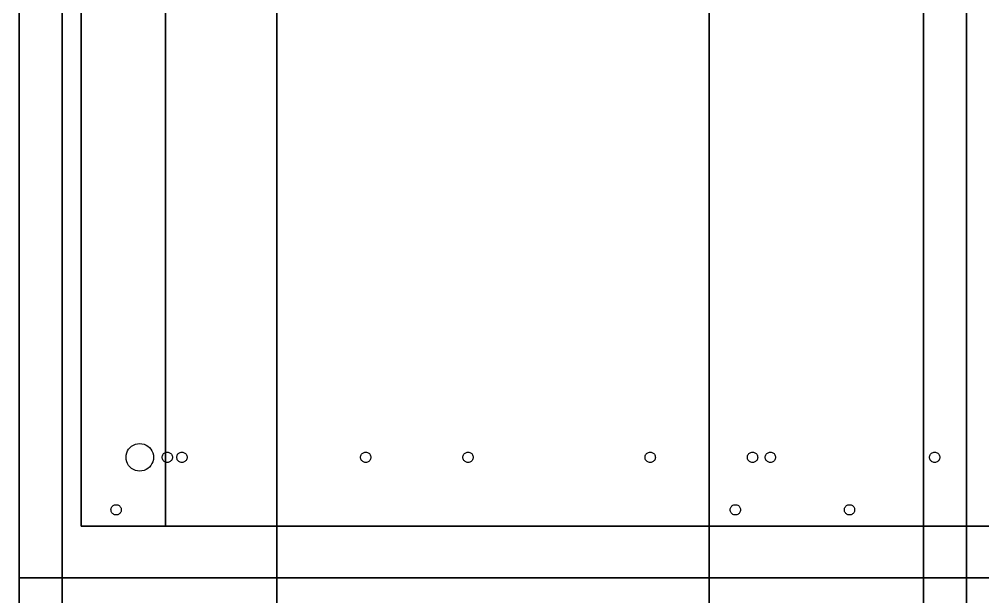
# Model space of a CAD drawing. Header units: metres. Extents: x 0 to 978, y 848 to 2000.
# Drawn here: x 0 to 292.9, y 1648.6 to 1824.3 of the extents above; entities that cross this region are included whole.
import ezdxf

# ---------------------------------------------------------------- set-up
doc = ezdxf.new("R2010")
doc.units = ezdxf.units.M

msp = doc.modelspace()

# ---------------------------------------------------------------- linework, layer by layer
for p, q in [((0, 2000), (0, 1465.04)), ((0, 1465.04), (0, 2000)), ((0, 2000), (0, 1654.4)), ((0, 1654.4), (0, 2000)), ((0, 2000), (0, 1654.4)), ((0, 1654.4), (0, 2000)), ((0, 2000), (0, 1654.4)), ((0, 1654.4), (0, 2000)), ((0, 2000), (0, 1654.4)), ((0, 1654.4), (0, 2000)), ((0, 2000), (0, 1654.4)), ((0, 1654.4), (0, 2000)), ((0, 2000), (0, 1654.4)), ((0, 1654.4), (0, 2000)), ((0, 2000), (0, 1654.4)), ((0, 1654.4), (0, 2000)), ((0, 2000), (0, 1465.04)), ((0, 1465.04), (0, 2000)), ((0, 2000), (0, 848)), ((0, 848), (0, 2000)), ((0, 2000), (0, 848)), ((0, 848), (0, 2000)), ((288, 1465.04), (288, 2000)), ((288, 2000), (288, 1465.04)), ((288, 1465.04), (288, 2000)), ((288, 2000), (288, 1465.04)), ((288, 848), (288, 2000)), ((288, 2000), (288, 848)), ((288, 848), (288, 2000)), ((288, 2000), (288, 848)), ((18.85, 1670.11), (18.85, 1984.29)), ((18.85, 1984.29), (18.85, 1670.11)), ((18.85, 1984.29), (18.85, 1670.11)), ((18.85, 1984.29), (18.85, 1670.11)), ((18.85, 1670.11), (18.85, 1984.29)), ((18.85, 1984.29), (18.85, 1670.11)), ((18.85, 1670.11), (18.85, 1984.29)), ((18.85, 1670.11), (18.85, 1984.29)), ((18.85, 1984.29), (18.85, 1670.11)), ((18.85, 1670.11), (18.85, 1984.29)), ((18.85, 1984.29), (18.85, 1670.11)), ((18.85, 1984.29), (18.85, 1670.11)), ((18.85, 1670.11), (18.85, 1984.29)), ((18.85, 1984.29), (18.85, 1670.11)), ((18.85, 1984.29), (18.85, 1670.11)), ((18.85, 1984.29), (18.85, 1670.11)), ((18.85, 1670.11), (18.85, 1984.29)), ((18.85, 1984.29), (18.85, 1670.11)), ((18.85, 1984.29), (18.85, 1670.11)), ((18.85, 1984.29), (18.85, 1670.11)), ((18.85, 1670.11), (18.85, 1984.29)), ((18.85, 1984.29), (18.85, 1670.11)), ((18.85, 1984.29), (18.85, 1670.11)), ((18.85, 1984.29), (18.85, 1670.11)), ((44.48, 1670.11), (44.48, 1984.29)), ((44.48, 1984.29), (44.48, 1670.11)), ((44.48, 1670.11), (44.48, 1984.29)), ((44.48, 1984.29), (44.48, 1670.11)), ((13.09, 1489.36), (13.09, 1975.68)), ((13.09, 1975.68), (13.09, 1489.36)), ((13.09, 1489.36), (13.09, 1975.68)), ((13.09, 1489.36), (13.09, 1975.68)), ((13.09, 1489.36), (13.09, 1975.68)), ((13.09, 1975.68), (13.09, 1489.36)), ((13.09, 1489.36), (13.09, 1975.68)), ((13.09, 1489.36), (13.09, 1975.68)), ((274.91, 1489.36), (274.91, 1975.68)), ((274.91, 1975.68), (274.91, 1489.36)), ((274.91, 1975.68), (274.91, 1489.36)), ((274.91, 1975.68), (274.91, 1489.36)), ((274.91, 1489.36), (274.91, 1975.68)), ((274.91, 1975.68), (274.91, 1489.36)), ((274.91, 1975.68), (274.91, 1489.36)), ((274.91, 1975.68), (274.91, 1489.36)), ((78.32, 1947.64), (78.32, 900.36)), ((78.32, 900.36), (78.32, 1947.64)), ((78.32, 1947.64), (78.32, 900.36)), ((78.32, 1947.64), (78.32, 900.36)), ((78.32, 900.36), (78.32, 1947.64)), ((78.32, 1947.64), (78.32, 900.36)), ((78.32, 900.36), (78.32, 1947.64)), ((78.32, 900.36), (78.32, 1947.64)), ((209.68, 900.36), (209.68, 1947.64)), ((209.68, 1947.64), (209.68, 900.36)), ((209.68, 900.36), (209.68, 1947.64)), ((209.68, 900.36), (209.68, 1947.64)), ((209.68, 1947.64), (209.68, 900.36)), ((209.68, 900.36), (209.68, 1947.64)), ((209.68, 1947.64), (209.68, 900.36)), ((209.68, 1947.64), (209.68, 900.36)), ((395.87, 1670.11), (18.85, 1670.11)), ((18.85, 1670.11), (18.85, 1670.11)), ((18.85, 1670.11), (395.87, 1670.11)), ((18.85, 1670.11), (18.85, 1670.11)), ((18.85, 1670.11), (395.87, 1670.11)), ((18.85, 1670.11), (395.87, 1670.11)), ((395.87, 1670.11), (18.85, 1670.11)), ((18.85, 1670.11), (395.87, 1670.11)), ((395.87, 1670.11), (18.85, 1670.11)), ((395.87, 1670.11), (18.85, 1670.11)), ((18.85, 1670.11), (395.87, 1670.11)), ((395.87, 1670.11), (18.85, 1670.11)), ((18.85, 1670.11), (18.85, 1670.11)), ((18.85, 1670.11), (395.87, 1670.11)), ((18.85, 1670.11), (18.85, 1670.11)), ((18.85, 1670.11), (395.87, 1670.11)), ((395.87, 1670.11), (18.85, 1670.11)), ((18.85, 1670.11), (18.85, 1670.11)), ((18.85, 1670.11), (395.87, 1670.11)), ((18.85, 1670.11), (18.85, 1670.11)), ((18.85, 1670.11), (395.87, 1670.11)), ((18.85, 1670.11), (395.87, 1670.11)), ((395.87, 1670.11), (18.85, 1670.11)), ((18.85, 1670.11), (18.85, 1670.11)), ((18.85, 1670.11), (395.87, 1670.11)), ((18.85, 1670.11), (18.85, 1670.11)), ((18.85, 1670.11), (395.87, 1670.11)), ((18.85, 1670.11), (395.87, 1670.11)), ((395.87, 1670.11), (18.85, 1670.11)), ((18.85, 1670.11), (18.85, 1670.11)), ((18.85, 1670.11), (395.87, 1670.11)), ((18.85, 1670.11), (18.85, 1670.11)), ((18.85, 1670.11), (395.87, 1670.11)), ((18.85, 1670.11), (395.87, 1670.11)), ((44.48, 1670.11), (44.48, 1670.11)), ((44.48, 1670.11), (44.48, 1670.11)), ((44.48, 1670.11), (934, 1670.11)), ((934, 1670.11), (44.48, 1670.11)), ((934, 1670.11), (44.48, 1670.11)), ((44.48, 1670.11), (934, 1670.11)), ((0, 1654.4), (414.72, 1654.4)), ((414.72, 1654.4), (0, 1654.4)), ((0, 1654.4), (414.72, 1654.4)), ((414.72, 1654.4), (0, 1654.4)), ((0, 1654.4), (978.48, 1654.4)), ((978.48, 1654.4), (0, 1654.4)), ((0, 1654.4), (414.72, 1654.4)), ((414.72, 1654.4), (0, 1654.4)), ((0, 1654.4), (414.72, 1654.4)), ((414.72, 1654.4), (0, 1654.4)), ((0, 1654.4), (414.72, 1654.4)), ((414.72, 1654.4), (0, 1654.4)), ((0, 1654.4), (414.72, 1654.4)), ((414.72, 1654.4), (0, 1654.4))]:
    msp.add_line(p, q)
for points in [[(32.45, 1691.05), (32.5, 1691.73), (32.66, 1692.38), (32.91, 1692.98), (33.25, 1693.53), (33.67, 1694.02), (34.16, 1694.44), (34.71, 1694.78), (35.31, 1695.03), (35.95, 1695.19), (36.63, 1695.24)], [(32.45, 1691.05), (32.5, 1691.73), (32.66, 1692.38), (32.91, 1692.98), (33.25, 1693.53), (33.67, 1694.02), (34.16, 1694.44), (34.71, 1694.78), (35.31, 1695.03), (35.95, 1695.19), (36.63, 1695.24)], [(32.45, 1691.05), (32.5, 1691.73), (32.66, 1692.38), (32.91, 1692.98), (33.25, 1693.53), (33.67, 1694.02), (34.16, 1694.44), (34.71, 1694.78), (35.31, 1695.03), (35.95, 1695.19), (36.63, 1695.24)], [(32.45, 1691.05), (32.5, 1691.73), (32.66, 1692.38), (32.91, 1692.98), (33.25, 1693.53), (33.67, 1694.02), (34.16, 1694.44), (34.71, 1694.78), (35.31, 1695.03), (35.95, 1695.19), (36.63, 1695.24)], [(32.45, 1691.05), (32.5, 1691.73), (32.66, 1692.38), (32.91, 1692.98), (33.25, 1693.53), (33.67, 1694.02), (34.16, 1694.44), (34.71, 1694.78), (35.31, 1695.03), (35.95, 1695.19), (36.63, 1695.24)], [(36.63, 1695.24), (37.31, 1695.19), (37.95, 1695.03), (38.55, 1694.78), (39.1, 1694.44), (39.59, 1694.02), (40.01, 1693.53), (40.35, 1692.98), (40.6, 1692.38), (40.76, 1691.73), (40.81, 1691.05)], [(36.63, 1695.24), (37.31, 1695.19), (37.95, 1695.03), (38.55, 1694.78), (39.1, 1694.44), (39.59, 1694.02), (40.01, 1693.53), (40.35, 1692.98), (40.6, 1692.38), (40.76, 1691.73), (40.81, 1691.05)], [(36.63, 1695.24), (37.31, 1695.19), (37.95, 1695.03), (38.55, 1694.78), (39.1, 1694.44), (39.59, 1694.02), (40.01, 1693.53), (40.35, 1692.98), (40.6, 1692.38), (40.76, 1691.73), (40.81, 1691.05)], [(36.63, 1695.24), (37.31, 1695.19), (37.95, 1695.03), (38.55, 1694.78), (39.1, 1694.44), (39.59, 1694.02), (40.01, 1693.53), (40.35, 1692.98), (40.6, 1692.38), (40.76, 1691.73), (40.81, 1691.05)], [(36.63, 1695.24), (37.31, 1695.19), (37.95, 1695.03), (38.55, 1694.78), (39.1, 1694.44), (39.59, 1694.02), (40.01, 1693.53), (40.35, 1692.98), (40.6, 1692.38), (40.76, 1691.73), (40.81, 1691.05)], [(36.63, 1686.87), (35.95, 1686.92), (35.31, 1687.08), (34.71, 1687.33), (34.16, 1687.67), (33.67, 1688.09), (33.25, 1688.58), (32.91, 1689.13), (32.66, 1689.73), (32.5, 1690.38), (32.45, 1691.05)], [(36.63, 1686.87), (35.95, 1686.92), (35.31, 1687.08), (34.71, 1687.33), (34.16, 1687.67), (33.67, 1688.09), (33.25, 1688.58), (32.91, 1689.13), (32.66, 1689.73), (32.5, 1690.38), (32.45, 1691.05)], [(36.63, 1686.87), (35.95, 1686.92), (35.31, 1687.08), (34.71, 1687.33), (34.16, 1687.67), (33.67, 1688.09), (33.25, 1688.58), (32.91, 1689.13), (32.66, 1689.73), (32.5, 1690.38), (32.45, 1691.05)], [(36.63, 1686.87), (35.95, 1686.92), (35.31, 1687.08), (34.71, 1687.33), (34.16, 1687.67), (33.67, 1688.09), (33.25, 1688.58), (32.91, 1689.13), (32.66, 1689.73), (32.5, 1690.38), (32.45, 1691.05)], [(36.63, 1686.87), (35.95, 1686.92), (35.31, 1687.08), (34.71, 1687.33), (34.16, 1687.67), (33.67, 1688.09), (33.25, 1688.58), (32.91, 1689.13), (32.66, 1689.73), (32.5, 1690.38), (32.45, 1691.05)], [(40.81, 1691.05), (40.76, 1690.38), (40.6, 1689.73), (40.35, 1689.13), (40.01, 1688.58), (39.59, 1688.09), (39.1, 1687.67), (38.55, 1687.33), (37.95, 1687.08), (37.31, 1686.92), (36.63, 1686.87)], [(40.81, 1691.05), (40.76, 1690.38), (40.6, 1689.73), (40.35, 1689.13), (40.01, 1688.58), (39.59, 1688.09), (39.1, 1687.67), (38.55, 1687.33), (37.95, 1687.08), (37.31, 1686.92), (36.63, 1686.87)], [(40.81, 1691.05), (40.76, 1690.38), (40.6, 1689.73), (40.35, 1689.13), (40.01, 1688.58), (39.59, 1688.09), (39.1, 1687.67), (38.55, 1687.33), (37.95, 1687.08), (37.31, 1686.92), (36.63, 1686.87)], [(40.81, 1691.05), (40.76, 1690.38), (40.6, 1689.73), (40.35, 1689.13), (40.01, 1688.58), (39.59, 1688.09), (39.1, 1687.67), (38.55, 1687.33), (37.95, 1687.08), (37.31, 1686.92), (36.63, 1686.87)], [(40.81, 1691.05), (40.76, 1690.38), (40.6, 1689.73), (40.35, 1689.13), (40.01, 1688.58), (39.59, 1688.09), (39.1, 1687.67), (38.55, 1687.33), (37.95, 1687.08), (37.31, 1686.92), (36.63, 1686.87)], [(43.43, 1691.05), (43.45, 1691.31), (43.51, 1691.55), (43.6, 1691.78), (43.73, 1691.98), (43.89, 1692.17), (44.07, 1692.32), (44.28, 1692.45), (44.5, 1692.55), (44.74, 1692.6), (45, 1692.63)], [(45, 1689.48), (44.74, 1689.5), (44.5, 1689.56), (44.28, 1689.66), (44.07, 1689.79), (43.89, 1689.94), (43.73, 1690.13), (43.6, 1690.33), (43.51, 1690.56), (43.45, 1690.8), (43.43, 1691.05)], [(45, 1692.63), (45.25, 1692.6), (45.49, 1692.55), (45.72, 1692.45), (45.92, 1692.32), (46.11, 1692.17), (46.26, 1691.98), (46.39, 1691.78), (46.49, 1691.55), (46.54, 1691.31), (46.57, 1691.05)], [(46.57, 1691.05), (46.54, 1690.8), (46.49, 1690.56), (46.39, 1690.33), (46.26, 1690.13), (46.11, 1689.94), (45.92, 1689.79), (45.72, 1689.66), (45.49, 1689.56), (45.25, 1689.5), (45, 1689.48)], [(47.88, 1691.05), (47.9, 1691.31), (47.96, 1691.55), (48.05, 1691.78), (48.18, 1691.98), (48.34, 1692.17), (48.52, 1692.32), (48.73, 1692.45), (48.95, 1692.55), (49.19, 1692.6), (49.45, 1692.63)], [(49.45, 1689.48), (49.19, 1689.5), (48.95, 1689.56), (48.73, 1689.66), (48.52, 1689.79), (48.34, 1689.94), (48.18, 1690.13), (48.05, 1690.33), (47.96, 1690.56), (47.9, 1690.8), (47.88, 1691.05)], [(49.45, 1692.63), (49.7, 1692.6), (49.94, 1692.55), (50.17, 1692.45), (50.37, 1692.32), (50.56, 1692.17), (50.71, 1691.98), (50.84, 1691.78), (50.94, 1691.55), (51, 1691.31), (51.02, 1691.05)], [(51.02, 1691.05), (51, 1690.8), (50.94, 1690.56), (50.84, 1690.33), (50.71, 1690.13), (50.56, 1689.94), (50.37, 1689.79), (50.17, 1689.66), (49.94, 1689.56), (49.7, 1689.5), (49.45, 1689.48)], [(103.76, 1691.05), (103.78, 1691.31), (103.84, 1691.55), (103.93, 1691.78), (104.06, 1691.98), (104.22, 1692.17), (104.4, 1692.32), (104.61, 1692.45), (104.83, 1692.55), (105.07, 1692.6), (105.33, 1692.63)], [(103.76, 1691.05), (103.78, 1691.31), (103.84, 1691.55), (103.93, 1691.78), (104.06, 1691.98), (104.22, 1692.17), (104.4, 1692.32), (104.61, 1692.45), (104.83, 1692.55), (105.07, 1692.6), (105.33, 1692.63)], [(103.76, 1691.05), (103.78, 1691.31), (103.84, 1691.55), (103.93, 1691.78), (104.06, 1691.98), (104.22, 1692.17), (104.4, 1692.32), (104.61, 1692.45), (104.83, 1692.55), (105.07, 1692.6), (105.33, 1692.63)], [(103.76, 1691.05), (103.78, 1691.31), (103.84, 1691.55), (103.93, 1691.78), (104.06, 1691.98), (104.22, 1692.17), (104.4, 1692.32), (104.61, 1692.45), (104.83, 1692.55), (105.07, 1692.6), (105.33, 1692.63)], [(103.76, 1691.05), (103.78, 1691.31), (103.84, 1691.55), (103.93, 1691.78), (104.06, 1691.98), (104.22, 1692.17), (104.4, 1692.32), (104.61, 1692.45), (104.83, 1692.55), (105.07, 1692.6), (105.33, 1692.63)], [(103.76, 1691.05), (103.78, 1691.31), (103.84, 1691.55), (103.93, 1691.78), (104.06, 1691.98), (104.22, 1692.17), (104.4, 1692.32), (104.61, 1692.45), (104.83, 1692.55), (105.07, 1692.6), (105.33, 1692.63)], [(103.76, 1691.05), (103.78, 1691.31), (103.84, 1691.55), (103.93, 1691.78), (104.06, 1691.98), (104.22, 1692.17), (104.4, 1692.32), (104.61, 1692.45), (104.83, 1692.55), (105.07, 1692.6), (105.33, 1692.63)], [(103.76, 1691.05), (103.78, 1691.31), (103.84, 1691.55), (103.93, 1691.78), (104.06, 1691.98), (104.22, 1692.17), (104.4, 1692.32), (104.61, 1692.45), (104.83, 1692.55), (105.07, 1692.6), (105.33, 1692.63)], [(103.76, 1691.05), (103.78, 1691.31), (103.84, 1691.55), (103.93, 1691.78), (104.06, 1691.98), (104.22, 1692.17), (104.4, 1692.32), (104.61, 1692.45), (104.83, 1692.55), (105.07, 1692.6), (105.33, 1692.63)], [(105.33, 1689.48), (105.07, 1689.5), (104.83, 1689.56), (104.61, 1689.66), (104.4, 1689.79), (104.22, 1689.94), (104.06, 1690.13), (103.93, 1690.33), (103.84, 1690.56), (103.78, 1690.8), (103.76, 1691.05)], [(105.33, 1689.48), (105.07, 1689.5), (104.83, 1689.56), (104.61, 1689.66), (104.4, 1689.79), (104.22, 1689.94), (104.06, 1690.13), (103.93, 1690.33), (103.84, 1690.56), (103.78, 1690.8), (103.76, 1691.05)], [(105.33, 1689.48), (105.07, 1689.5), (104.83, 1689.56), (104.61, 1689.66), (104.4, 1689.79), (104.22, 1689.94), (104.06, 1690.13), (103.93, 1690.33), (103.84, 1690.56), (103.78, 1690.8), (103.76, 1691.05)], [(105.33, 1689.48), (105.07, 1689.5), (104.83, 1689.56), (104.61, 1689.66), (104.4, 1689.79), (104.22, 1689.94), (104.06, 1690.13), (103.93, 1690.33), (103.84, 1690.56), (103.78, 1690.8), (103.76, 1691.05)], [(105.33, 1689.48), (105.07, 1689.5), (104.83, 1689.56), (104.61, 1689.66), (104.4, 1689.79), (104.22, 1689.94), (104.06, 1690.13), (103.93, 1690.33), (103.84, 1690.56), (103.78, 1690.8), (103.76, 1691.05)], [(105.33, 1689.48), (105.07, 1689.5), (104.83, 1689.56), (104.61, 1689.66), (104.4, 1689.79), (104.22, 1689.94), (104.06, 1690.13), (103.93, 1690.33), (103.84, 1690.56), (103.78, 1690.8), (103.76, 1691.05)], [(105.33, 1689.48), (105.07, 1689.5), (104.83, 1689.56), (104.61, 1689.66), (104.4, 1689.79), (104.22, 1689.94), (104.06, 1690.13), (103.93, 1690.33), (103.84, 1690.56), (103.78, 1690.8), (103.76, 1691.05)], [(105.33, 1689.48), (105.07, 1689.5), (104.83, 1689.56), (104.61, 1689.66), (104.4, 1689.79), (104.22, 1689.94), (104.06, 1690.13), (103.93, 1690.33), (103.84, 1690.56), (103.78, 1690.8), (103.76, 1691.05)], [(105.33, 1689.48), (105.07, 1689.5), (104.83, 1689.56), (104.61, 1689.66), (104.4, 1689.79), (104.22, 1689.94), (104.06, 1690.13), (103.93, 1690.33), (103.84, 1690.56), (103.78, 1690.8), (103.76, 1691.05)], [(105.33, 1692.63), (105.58, 1692.6), (105.82, 1692.55), (106.05, 1692.45), (106.25, 1692.32), (106.44, 1692.17), (106.59, 1691.98), (106.72, 1691.78), (106.82, 1691.55), (106.88, 1691.31), (106.9, 1691.05)], [(105.33, 1692.63), (105.58, 1692.6), (105.82, 1692.55), (106.05, 1692.45), (106.25, 1692.32), (106.44, 1692.17), (106.59, 1691.98), (106.72, 1691.78), (106.82, 1691.55), (106.88, 1691.31), (106.9, 1691.05)], [(105.33, 1692.63), (105.58, 1692.6), (105.82, 1692.55), (106.05, 1692.45), (106.25, 1692.32), (106.44, 1692.17), (106.59, 1691.98), (106.72, 1691.78), (106.82, 1691.55), (106.88, 1691.31), (106.9, 1691.05)], [(105.33, 1692.63), (105.58, 1692.6), (105.82, 1692.55), (106.05, 1692.45), (106.25, 1692.32), (106.44, 1692.17), (106.59, 1691.98), (106.72, 1691.78), (106.82, 1691.55), (106.88, 1691.31), (106.9, 1691.05)], [(105.33, 1692.63), (105.58, 1692.6), (105.82, 1692.55), (106.05, 1692.45), (106.25, 1692.32), (106.44, 1692.17), (106.59, 1691.98), (106.72, 1691.78), (106.82, 1691.55), (106.88, 1691.31), (106.9, 1691.05)], [(105.33, 1692.63), (105.58, 1692.6), (105.82, 1692.55), (106.05, 1692.45), (106.25, 1692.32), (106.44, 1692.17), (106.59, 1691.98), (106.72, 1691.78), (106.82, 1691.55), (106.88, 1691.31), (106.9, 1691.05)], [(105.33, 1692.63), (105.58, 1692.6), (105.82, 1692.55), (106.05, 1692.45), (106.25, 1692.32), (106.44, 1692.17), (106.59, 1691.98), (106.72, 1691.78), (106.82, 1691.55), (106.88, 1691.31), (106.9, 1691.05)], [(105.33, 1692.63), (105.58, 1692.6), (105.82, 1692.55), (106.05, 1692.45), (106.25, 1692.32), (106.44, 1692.17), (106.59, 1691.98), (106.72, 1691.78), (106.82, 1691.55), (106.88, 1691.31), (106.9, 1691.05)], [(105.33, 1692.63), (105.58, 1692.6), (105.82, 1692.55), (106.05, 1692.45), (106.25, 1692.32), (106.44, 1692.17), (106.59, 1691.98), (106.72, 1691.78), (106.82, 1691.55), (106.88, 1691.31), (106.9, 1691.05)], [(106.9, 1691.05), (106.88, 1690.8), (106.82, 1690.56), (106.72, 1690.33), (106.59, 1690.13), (106.44, 1689.94), (106.25, 1689.79), (106.05, 1689.66), (105.82, 1689.56), (105.58, 1689.5), (105.33, 1689.48)], [(106.9, 1691.05), (106.88, 1690.8), (106.82, 1690.56), (106.72, 1690.33), (106.59, 1690.13), (106.44, 1689.94), (106.25, 1689.79), (106.05, 1689.66), (105.82, 1689.56), (105.58, 1689.5), (105.33, 1689.48)], [(106.9, 1691.05), (106.88, 1690.8), (106.82, 1690.56), (106.72, 1690.33), (106.59, 1690.13), (106.44, 1689.94), (106.25, 1689.79), (106.05, 1689.66), (105.82, 1689.56), (105.58, 1689.5), (105.33, 1689.48)], [(106.9, 1691.05), (106.88, 1690.8), (106.82, 1690.56), (106.72, 1690.33), (106.59, 1690.13), (106.44, 1689.94), (106.25, 1689.79), (106.05, 1689.66), (105.82, 1689.56), (105.58, 1689.5), (105.33, 1689.48)], [(106.9, 1691.05), (106.88, 1690.8), (106.82, 1690.56), (106.72, 1690.33), (106.59, 1690.13), (106.44, 1689.94), (106.25, 1689.79), (106.05, 1689.66), (105.82, 1689.56), (105.58, 1689.5), (105.33, 1689.48)], [(106.9, 1691.05), (106.88, 1690.8), (106.82, 1690.56), (106.72, 1690.33), (106.59, 1690.13), (106.44, 1689.94), (106.25, 1689.79), (106.05, 1689.66), (105.82, 1689.56), (105.58, 1689.5), (105.33, 1689.48)], [(106.9, 1691.05), (106.88, 1690.8), (106.82, 1690.56), (106.72, 1690.33), (106.59, 1690.13), (106.44, 1689.94), (106.25, 1689.79), (106.05, 1689.66), (105.82, 1689.56), (105.58, 1689.5), (105.33, 1689.48)], [(106.9, 1691.05), (106.88, 1690.8), (106.82, 1690.56), (106.72, 1690.33), (106.59, 1690.13), (106.44, 1689.94), (106.25, 1689.79), (106.05, 1689.66), (105.82, 1689.56), (105.58, 1689.5), (105.33, 1689.48)], [(106.9, 1691.05), (106.88, 1690.8), (106.82, 1690.56), (106.72, 1690.33), (106.59, 1690.13), (106.44, 1689.94), (106.25, 1689.79), (106.05, 1689.66), (105.82, 1689.56), (105.58, 1689.5), (105.33, 1689.48)], [(134.87, 1691.05), (134.89, 1691.31), (134.95, 1691.55), (135.05, 1691.78), (135.17, 1691.98), (135.33, 1692.17), (135.51, 1692.32), (135.72, 1692.45), (135.94, 1692.55), (136.19, 1692.6), (136.44, 1692.63)], [(136.44, 1689.48), (136.19, 1689.5), (135.94, 1689.56), (135.72, 1689.66), (135.51, 1689.79), (135.33, 1689.94), (135.17, 1690.13), (135.05, 1690.33), (134.95, 1690.56), (134.89, 1690.8), (134.87, 1691.05)], [(136.44, 1692.63), (136.69, 1692.6), (136.94, 1692.55), (137.16, 1692.45), (137.37, 1692.32), (137.55, 1692.17), (137.71, 1691.98), (137.83, 1691.78), (137.93, 1691.55), (137.99, 1691.31), (138.01, 1691.05)], [(138.01, 1691.05), (137.99, 1690.8), (137.93, 1690.56), (137.83, 1690.33), (137.71, 1690.13), (137.55, 1689.94), (137.37, 1689.79), (137.16, 1689.66), (136.94, 1689.56), (136.69, 1689.5), (136.44, 1689.48)], [(190.23, 1691.05), (190.26, 1691.31), (190.31, 1691.55), (190.41, 1691.78), (190.54, 1691.98), (190.69, 1692.17), (190.88, 1692.32), (191.08, 1692.45), (191.31, 1692.55), (191.55, 1692.6), (191.8, 1692.63)], [(190.23, 1691.05), (190.26, 1691.31), (190.31, 1691.55), (190.41, 1691.78), (190.54, 1691.98), (190.69, 1692.17), (190.88, 1692.32), (191.08, 1692.45), (191.31, 1692.55), (191.55, 1692.6), (191.8, 1692.63)], [(190.23, 1691.05), (190.26, 1691.31), (190.31, 1691.55), (190.41, 1691.78), (190.54, 1691.98), (190.69, 1692.17), (190.88, 1692.32), (191.08, 1692.45), (191.31, 1692.55), (191.55, 1692.6), (191.8, 1692.63)], [(190.23, 1691.05), (190.26, 1691.31), (190.31, 1691.55), (190.41, 1691.78), (190.54, 1691.98), (190.69, 1692.17), (190.88, 1692.32), (191.08, 1692.45), (191.31, 1692.55), (191.55, 1692.6), (191.8, 1692.63)], [(190.23, 1691.05), (190.26, 1691.31), (190.31, 1691.55), (190.41, 1691.78), (190.54, 1691.98), (190.69, 1692.17), (190.88, 1692.32), (191.08, 1692.45), (191.31, 1692.55), (191.55, 1692.6), (191.8, 1692.63)], [(190.23, 1691.05), (190.26, 1691.31), (190.31, 1691.55), (190.41, 1691.78), (190.54, 1691.98), (190.69, 1692.17), (190.88, 1692.32), (191.08, 1692.45), (191.31, 1692.55), (191.55, 1692.6), (191.8, 1692.63)], [(190.23, 1691.05), (190.26, 1691.31), (190.31, 1691.55), (190.41, 1691.78), (190.54, 1691.98), (190.69, 1692.17), (190.88, 1692.32), (191.08, 1692.45), (191.31, 1692.55), (191.55, 1692.6), (191.8, 1692.63)], [(190.23, 1691.05), (190.26, 1691.31), (190.31, 1691.55), (190.41, 1691.78), (190.54, 1691.98), (190.69, 1692.17), (190.88, 1692.32), (191.08, 1692.45), (191.31, 1692.55), (191.55, 1692.6), (191.8, 1692.63)], [(190.23, 1691.05), (190.26, 1691.31), (190.31, 1691.55), (190.41, 1691.78), (190.54, 1691.98), (190.69, 1692.17), (190.88, 1692.32), (191.08, 1692.45), (191.31, 1692.55), (191.55, 1692.6), (191.8, 1692.63)], [(191.8, 1689.48), (191.55, 1689.5), (191.31, 1689.56), (191.08, 1689.66), (190.88, 1689.79), (190.69, 1689.94), (190.54, 1690.13), (190.41, 1690.33), (190.31, 1690.56), (190.26, 1690.8), (190.23, 1691.05)], [(191.8, 1689.48), (191.55, 1689.5), (191.31, 1689.56), (191.08, 1689.66), (190.88, 1689.79), (190.69, 1689.94), (190.54, 1690.13), (190.41, 1690.33), (190.31, 1690.56), (190.26, 1690.8), (190.23, 1691.05)], [(191.8, 1689.48), (191.55, 1689.5), (191.31, 1689.56), (191.08, 1689.66), (190.88, 1689.79), (190.69, 1689.94), (190.54, 1690.13), (190.41, 1690.33), (190.31, 1690.56), (190.26, 1690.8), (190.23, 1691.05)], [(191.8, 1689.48), (191.55, 1689.5), (191.31, 1689.56), (191.08, 1689.66), (190.88, 1689.79), (190.69, 1689.94), (190.54, 1690.13), (190.41, 1690.33), (190.31, 1690.56), (190.26, 1690.8), (190.23, 1691.05)], [(191.8, 1689.48), (191.55, 1689.5), (191.31, 1689.56), (191.08, 1689.66), (190.88, 1689.79), (190.69, 1689.94), (190.54, 1690.13), (190.41, 1690.33), (190.31, 1690.56), (190.26, 1690.8), (190.23, 1691.05)], [(191.8, 1689.48), (191.55, 1689.5), (191.31, 1689.56), (191.08, 1689.66), (190.88, 1689.79), (190.69, 1689.94), (190.54, 1690.13), (190.41, 1690.33), (190.31, 1690.56), (190.26, 1690.8), (190.23, 1691.05)], [(191.8, 1689.48), (191.55, 1689.5), (191.31, 1689.56), (191.08, 1689.66), (190.88, 1689.79), (190.69, 1689.94), (190.54, 1690.13), (190.41, 1690.33), (190.31, 1690.56), (190.26, 1690.8), (190.23, 1691.05)], [(191.8, 1689.48), (191.55, 1689.5), (191.31, 1689.56), (191.08, 1689.66), (190.88, 1689.79), (190.69, 1689.94), (190.54, 1690.13), (190.41, 1690.33), (190.31, 1690.56), (190.26, 1690.8), (190.23, 1691.05)], [(191.8, 1689.48), (191.55, 1689.5), (191.31, 1689.56), (191.08, 1689.66), (190.88, 1689.79), (190.69, 1689.94), (190.54, 1690.13), (190.41, 1690.33), (190.31, 1690.56), (190.26, 1690.8), (190.23, 1691.05)], [(191.8, 1692.63), (192.06, 1692.6), (192.3, 1692.55), (192.52, 1692.45), (192.73, 1692.32), (192.91, 1692.17), (193.07, 1691.98), (193.2, 1691.78), (193.29, 1691.55), (193.35, 1691.31), (193.37, 1691.05)], [(191.8, 1692.63), (192.06, 1692.6), (192.3, 1692.55), (192.52, 1692.45), (192.73, 1692.32), (192.91, 1692.17), (193.07, 1691.98), (193.2, 1691.78), (193.29, 1691.55), (193.35, 1691.31), (193.37, 1691.05)], [(191.8, 1692.63), (192.06, 1692.6), (192.3, 1692.55), (192.52, 1692.45), (192.73, 1692.32), (192.91, 1692.17), (193.07, 1691.98), (193.2, 1691.78), (193.29, 1691.55), (193.35, 1691.31), (193.37, 1691.05)], [(191.8, 1692.63), (192.06, 1692.6), (192.3, 1692.55), (192.52, 1692.45), (192.73, 1692.32), (192.91, 1692.17), (193.07, 1691.98), (193.2, 1691.78), (193.29, 1691.55), (193.35, 1691.31), (193.37, 1691.05)], [(191.8, 1692.63), (192.06, 1692.6), (192.3, 1692.55), (192.52, 1692.45), (192.73, 1692.32), (192.91, 1692.17), (193.07, 1691.98), (193.2, 1691.78), (193.29, 1691.55), (193.35, 1691.31), (193.37, 1691.05)], [(191.8, 1692.63), (192.06, 1692.6), (192.3, 1692.55), (192.52, 1692.45), (192.73, 1692.32), (192.91, 1692.17), (193.07, 1691.98), (193.2, 1691.78), (193.29, 1691.55), (193.35, 1691.31), (193.37, 1691.05)], [(191.8, 1692.63), (192.06, 1692.6), (192.3, 1692.55), (192.52, 1692.45), (192.73, 1692.32), (192.91, 1692.17), (193.07, 1691.98), (193.2, 1691.78), (193.29, 1691.55), (193.35, 1691.31), (193.37, 1691.05)], [(191.8, 1692.63), (192.06, 1692.6), (192.3, 1692.55), (192.52, 1692.45), (192.73, 1692.32), (192.91, 1692.17), (193.07, 1691.98), (193.2, 1691.78), (193.29, 1691.55), (193.35, 1691.31), (193.37, 1691.05)], [(191.8, 1692.63), (192.06, 1692.6), (192.3, 1692.55), (192.52, 1692.45), (192.73, 1692.32), (192.91, 1692.17), (193.07, 1691.98), (193.2, 1691.78), (193.29, 1691.55), (193.35, 1691.31), (193.37, 1691.05)], [(193.37, 1691.05), (193.35, 1690.8), (193.29, 1690.56), (193.2, 1690.33), (193.07, 1690.13), (192.91, 1689.94), (192.73, 1689.79), (192.52, 1689.66), (192.3, 1689.56), (192.06, 1689.5), (191.8, 1689.48)], [(193.37, 1691.05), (193.35, 1690.8), (193.29, 1690.56), (193.2, 1690.33), (193.07, 1690.13), (192.91, 1689.94), (192.73, 1689.79), (192.52, 1689.66), (192.3, 1689.56), (192.06, 1689.5), (191.8, 1689.48)], [(193.37, 1691.05), (193.35, 1690.8), (193.29, 1690.56), (193.2, 1690.33), (193.07, 1690.13), (192.91, 1689.94), (192.73, 1689.79), (192.52, 1689.66), (192.3, 1689.56), (192.06, 1689.5), (191.8, 1689.48)], [(193.37, 1691.05), (193.35, 1690.8), (193.29, 1690.56), (193.2, 1690.33), (193.07, 1690.13), (192.91, 1689.94), (192.73, 1689.79), (192.52, 1689.66), (192.3, 1689.56), (192.06, 1689.5), (191.8, 1689.48)], [(193.37, 1691.05), (193.35, 1690.8), (193.29, 1690.56), (193.2, 1690.33), (193.07, 1690.13), (192.91, 1689.94), (192.73, 1689.79), (192.52, 1689.66), (192.3, 1689.56), (192.06, 1689.5), (191.8, 1689.48)], [(193.37, 1691.05), (193.35, 1690.8), (193.29, 1690.56), (193.2, 1690.33), (193.07, 1690.13), (192.91, 1689.94), (192.73, 1689.79), (192.52, 1689.66), (192.3, 1689.56), (192.06, 1689.5), (191.8, 1689.48)], [(193.37, 1691.05), (193.35, 1690.8), (193.29, 1690.56), (193.2, 1690.33), (193.07, 1690.13), (192.91, 1689.94), (192.73, 1689.79), (192.52, 1689.66), (192.3, 1689.56), (192.06, 1689.5), (191.8, 1689.48)], [(193.37, 1691.05), (193.35, 1690.8), (193.29, 1690.56), (193.2, 1690.33), (193.07, 1690.13), (192.91, 1689.94), (192.73, 1689.79), (192.52, 1689.66), (192.3, 1689.56), (192.06, 1689.5), (191.8, 1689.48)], [(193.37, 1691.05), (193.35, 1690.8), (193.29, 1690.56), (193.2, 1690.33), (193.07, 1690.13), (192.91, 1689.94), (192.73, 1689.79), (192.52, 1689.66), (192.3, 1689.56), (192.06, 1689.5), (191.8, 1689.48)], [(221.35, 1691.05), (221.37, 1691.31), (221.43, 1691.55), (221.52, 1691.78), (221.65, 1691.98), (221.81, 1692.17), (221.99, 1692.32), (222.2, 1692.45), (222.42, 1692.55), (222.66, 1692.6), (222.92, 1692.63)], [(222.92, 1689.48), (222.66, 1689.5), (222.42, 1689.56), (222.2, 1689.66), (221.99, 1689.79), (221.81, 1689.94), (221.65, 1690.13), (221.52, 1690.33), (221.43, 1690.56), (221.37, 1690.8), (221.35, 1691.05)], [(222.92, 1692.63), (223.17, 1692.6), (223.41, 1692.55), (223.64, 1692.45), (223.84, 1692.32), (224.03, 1692.17), (224.18, 1691.98), (224.31, 1691.78), (224.41, 1691.55), (224.46, 1691.31), (224.49, 1691.05)], [(224.49, 1691.05), (224.46, 1690.8), (224.41, 1690.56), (224.31, 1690.33), (224.18, 1690.13), (224.03, 1689.94), (223.84, 1689.79), (223.64, 1689.66), (223.41, 1689.56), (223.17, 1689.5), (222.92, 1689.48)], [(226.78, 1691.05), (226.8, 1691.31), (226.86, 1691.55), (226.95, 1691.78), (227.08, 1691.98), (227.24, 1692.17), (227.42, 1692.32), (227.63, 1692.45), (227.85, 1692.55), (228.09, 1692.6), (228.35, 1692.63)], [(228.35, 1689.48), (228.09, 1689.5), (227.85, 1689.56), (227.63, 1689.66), (227.42, 1689.79), (227.24, 1689.94), (227.08, 1690.13), (226.95, 1690.33), (226.86, 1690.56), (226.8, 1690.8), (226.78, 1691.05)], [(228.35, 1692.63), (228.6, 1692.6), (228.84, 1692.55), (229.07, 1692.45), (229.27, 1692.32), (229.46, 1692.17), (229.61, 1691.98), (229.74, 1691.78), (229.84, 1691.55), (229.9, 1691.31), (229.92, 1691.05)], [(229.92, 1691.05), (229.9, 1690.8), (229.84, 1690.56), (229.74, 1690.33), (229.61, 1690.13), (229.46, 1689.94), (229.27, 1689.79), (229.07, 1689.66), (228.84, 1689.56), (228.6, 1689.5), (228.35, 1689.48)], [(276.71, 1691.05), (276.73, 1691.31), (276.79, 1691.55), (276.89, 1691.78), (277.01, 1691.98), (277.17, 1692.17), (277.35, 1692.32), (277.56, 1692.45), (277.78, 1692.55), (278.03, 1692.6), (278.28, 1692.63)], [(276.71, 1691.05), (276.73, 1691.31), (276.79, 1691.55), (276.89, 1691.78), (277.01, 1691.98), (277.17, 1692.17), (277.35, 1692.32), (277.56, 1692.45), (277.78, 1692.55), (278.03, 1692.6), (278.28, 1692.63)], [(276.71, 1691.05), (276.73, 1691.31), (276.79, 1691.55), (276.89, 1691.78), (277.01, 1691.98), (277.17, 1692.17), (277.35, 1692.32), (277.56, 1692.45), (277.78, 1692.55), (278.03, 1692.6), (278.28, 1692.63)], [(276.71, 1691.05), (276.73, 1691.31), (276.79, 1691.55), (276.89, 1691.78), (277.01, 1691.98), (277.17, 1692.17), (277.35, 1692.32), (277.56, 1692.45), (277.78, 1692.55), (278.03, 1692.6), (278.28, 1692.63)], [(276.71, 1691.05), (276.73, 1691.31), (276.79, 1691.55), (276.89, 1691.78), (277.01, 1691.98), (277.17, 1692.17), (277.35, 1692.32), (277.56, 1692.45), (277.78, 1692.55), (278.03, 1692.6), (278.28, 1692.63)], [(276.71, 1691.05), (276.73, 1691.31), (276.79, 1691.55), (276.89, 1691.78), (277.01, 1691.98), (277.17, 1692.17), (277.35, 1692.32), (277.56, 1692.45), (277.78, 1692.55), (278.03, 1692.6), (278.28, 1692.63)], [(276.71, 1691.05), (276.73, 1691.31), (276.79, 1691.55), (276.89, 1691.78), (277.01, 1691.98), (277.17, 1692.17), (277.35, 1692.32), (277.56, 1692.45), (277.78, 1692.55), (278.03, 1692.6), (278.28, 1692.63)], [(276.71, 1691.05), (276.73, 1691.31), (276.79, 1691.55), (276.89, 1691.78), (277.01, 1691.98), (277.17, 1692.17), (277.35, 1692.32), (277.56, 1692.45), (277.78, 1692.55), (278.03, 1692.6), (278.28, 1692.63)], [(276.71, 1691.05), (276.73, 1691.31), (276.79, 1691.55), (276.89, 1691.78), (277.01, 1691.98), (277.17, 1692.17), (277.35, 1692.32), (277.56, 1692.45), (277.78, 1692.55), (278.03, 1692.6), (278.28, 1692.63)], [(278.28, 1689.48), (278.03, 1689.5), (277.78, 1689.56), (277.56, 1689.66), (277.35, 1689.79), (277.17, 1689.94), (277.01, 1690.13), (276.89, 1690.33), (276.79, 1690.56), (276.73, 1690.8), (276.71, 1691.05)], [(278.28, 1689.48), (278.03, 1689.5), (277.78, 1689.56), (277.56, 1689.66), (277.35, 1689.79), (277.17, 1689.94), (277.01, 1690.13), (276.89, 1690.33), (276.79, 1690.56), (276.73, 1690.8), (276.71, 1691.05)], [(278.28, 1689.48), (278.03, 1689.5), (277.78, 1689.56), (277.56, 1689.66), (277.35, 1689.79), (277.17, 1689.94), (277.01, 1690.13), (276.89, 1690.33), (276.79, 1690.56), (276.73, 1690.8), (276.71, 1691.05)], [(278.28, 1689.48), (278.03, 1689.5), (277.78, 1689.56), (277.56, 1689.66), (277.35, 1689.79), (277.17, 1689.94), (277.01, 1690.13), (276.89, 1690.33), (276.79, 1690.56), (276.73, 1690.8), (276.71, 1691.05)], [(278.28, 1689.48), (278.03, 1689.5), (277.78, 1689.56), (277.56, 1689.66), (277.35, 1689.79), (277.17, 1689.94), (277.01, 1690.13), (276.89, 1690.33), (276.79, 1690.56), (276.73, 1690.8), (276.71, 1691.05)], [(278.28, 1689.48), (278.03, 1689.5), (277.78, 1689.56), (277.56, 1689.66), (277.35, 1689.79), (277.17, 1689.94), (277.01, 1690.13), (276.89, 1690.33), (276.79, 1690.56), (276.73, 1690.8), (276.71, 1691.05)], [(278.28, 1689.48), (278.03, 1689.5), (277.78, 1689.56), (277.56, 1689.66), (277.35, 1689.79), (277.17, 1689.94), (277.01, 1690.13), (276.89, 1690.33), (276.79, 1690.56), (276.73, 1690.8), (276.71, 1691.05)], [(278.28, 1689.48), (278.03, 1689.5), (277.78, 1689.56), (277.56, 1689.66), (277.35, 1689.79), (277.17, 1689.94), (277.01, 1690.13), (276.89, 1690.33), (276.79, 1690.56), (276.73, 1690.8), (276.71, 1691.05)], [(278.28, 1689.48), (278.03, 1689.5), (277.78, 1689.56), (277.56, 1689.66), (277.35, 1689.79), (277.17, 1689.94), (277.01, 1690.13), (276.89, 1690.33), (276.79, 1690.56), (276.73, 1690.8), (276.71, 1691.05)], [(278.28, 1692.63), (278.53, 1692.6), (278.78, 1692.55), (279, 1692.45), (279.21, 1692.32), (279.39, 1692.17), (279.55, 1691.98), (279.67, 1691.78), (279.77, 1691.55), (279.83, 1691.31), (279.85, 1691.05)], [(278.28, 1692.63), (278.53, 1692.6), (278.78, 1692.55), (279, 1692.45), (279.21, 1692.32), (279.39, 1692.17), (279.55, 1691.98), (279.67, 1691.78), (279.77, 1691.55), (279.83, 1691.31), (279.85, 1691.05)], [(278.28, 1692.63), (278.53, 1692.6), (278.78, 1692.55), (279, 1692.45), (279.21, 1692.32), (279.39, 1692.17), (279.55, 1691.98), (279.67, 1691.78), (279.77, 1691.55), (279.83, 1691.31), (279.85, 1691.05)], [(278.28, 1692.63), (278.53, 1692.6), (278.78, 1692.55), (279, 1692.45), (279.21, 1692.32), (279.39, 1692.17), (279.55, 1691.98), (279.67, 1691.78), (279.77, 1691.55), (279.83, 1691.31), (279.85, 1691.05)], [(278.28, 1692.63), (278.53, 1692.6), (278.78, 1692.55), (279, 1692.45), (279.21, 1692.32), (279.39, 1692.17), (279.55, 1691.98), (279.67, 1691.78), (279.77, 1691.55), (279.83, 1691.31), (279.85, 1691.05)], [(278.28, 1692.63), (278.53, 1692.6), (278.78, 1692.55), (279, 1692.45), (279.21, 1692.32), (279.39, 1692.17), (279.55, 1691.98), (279.67, 1691.78), (279.77, 1691.55), (279.83, 1691.31), (279.85, 1691.05)], [(278.28, 1692.63), (278.53, 1692.6), (278.78, 1692.55), (279, 1692.45), (279.21, 1692.32), (279.39, 1692.17), (279.55, 1691.98), (279.67, 1691.78), (279.77, 1691.55), (279.83, 1691.31), (279.85, 1691.05)], [(278.28, 1692.63), (278.53, 1692.6), (278.78, 1692.55), (279, 1692.45), (279.21, 1692.32), (279.39, 1692.17), (279.55, 1691.98), (279.67, 1691.78), (279.77, 1691.55), (279.83, 1691.31), (279.85, 1691.05)], [(278.28, 1692.63), (278.53, 1692.6), (278.78, 1692.55), (279, 1692.45), (279.21, 1692.32), (279.39, 1692.17), (279.55, 1691.98), (279.67, 1691.78), (279.77, 1691.55), (279.83, 1691.31), (279.85, 1691.05)], [(279.85, 1691.05), (279.83, 1690.8), (279.77, 1690.56), (279.67, 1690.33), (279.55, 1690.13), (279.39, 1689.94), (279.21, 1689.79), (279, 1689.66), (278.78, 1689.56), (278.53, 1689.5), (278.28, 1689.48)], [(279.85, 1691.05), (279.83, 1690.8), (279.77, 1690.56), (279.67, 1690.33), (279.55, 1690.13), (279.39, 1689.94), (279.21, 1689.79), (279, 1689.66), (278.78, 1689.56), (278.53, 1689.5), (278.28, 1689.48)], [(279.85, 1691.05), (279.83, 1690.8), (279.77, 1690.56), (279.67, 1690.33), (279.55, 1690.13), (279.39, 1689.94), (279.21, 1689.79), (279, 1689.66), (278.78, 1689.56), (278.53, 1689.5), (278.28, 1689.48)], [(279.85, 1691.05), (279.83, 1690.8), (279.77, 1690.56), (279.67, 1690.33), (279.55, 1690.13), (279.39, 1689.94), (279.21, 1689.79), (279, 1689.66), (278.78, 1689.56), (278.53, 1689.5), (278.28, 1689.48)], [(279.85, 1691.05), (279.83, 1690.8), (279.77, 1690.56), (279.67, 1690.33), (279.55, 1690.13), (279.39, 1689.94), (279.21, 1689.79), (279, 1689.66), (278.78, 1689.56), (278.53, 1689.5), (278.28, 1689.48)], [(279.85, 1691.05), (279.83, 1690.8), (279.77, 1690.56), (279.67, 1690.33), (279.55, 1690.13), (279.39, 1689.94), (279.21, 1689.79), (279, 1689.66), (278.78, 1689.56), (278.53, 1689.5), (278.28, 1689.48)], [(279.85, 1691.05), (279.83, 1690.8), (279.77, 1690.56), (279.67, 1690.33), (279.55, 1690.13), (279.39, 1689.94), (279.21, 1689.79), (279, 1689.66), (278.78, 1689.56), (278.53, 1689.5), (278.28, 1689.48)], [(279.85, 1691.05), (279.83, 1690.8), (279.77, 1690.56), (279.67, 1690.33), (279.55, 1690.13), (279.39, 1689.94), (279.21, 1689.79), (279, 1689.66), (278.78, 1689.56), (278.53, 1689.5), (278.28, 1689.48)], [(279.85, 1691.05), (279.83, 1690.8), (279.77, 1690.56), (279.67, 1690.33), (279.55, 1690.13), (279.39, 1689.94), (279.21, 1689.79), (279, 1689.66), (278.78, 1689.56), (278.53, 1689.5), (278.28, 1689.48)], [(27.87, 1675.08), (27.89, 1675.34), (27.95, 1675.58), (28.05, 1675.81), (28.17, 1676.01), (28.33, 1676.19), (28.51, 1676.35), (28.72, 1676.48), (28.94, 1676.57), (29.19, 1676.63), (29.44, 1676.65)], [(29.44, 1676.65), (29.69, 1676.63), (29.94, 1676.57), (30.16, 1676.48), (30.37, 1676.35), (30.55, 1676.19), (30.71, 1676.01), (30.83, 1675.81), (30.93, 1675.58), (30.99, 1675.34), (31.01, 1675.08)], [(216.12, 1675.08), (216.14, 1675.34), (216.2, 1675.58), (216.29, 1675.81), (216.42, 1676.01), (216.58, 1676.19), (216.76, 1676.35), (216.97, 1676.48), (217.19, 1676.57), (217.43, 1676.63), (217.69, 1676.65)], [(216.12, 1675.08), (216.14, 1675.34), (216.2, 1675.58), (216.29, 1675.81), (216.42, 1676.01), (216.58, 1676.19), (216.76, 1676.35), (216.97, 1676.48), (217.19, 1676.57), (217.43, 1676.63), (217.69, 1676.65)], [(216.12, 1675.08), (216.14, 1675.34), (216.2, 1675.58), (216.29, 1675.81), (216.42, 1676.01), (216.58, 1676.19), (216.76, 1676.35), (216.97, 1676.48), (217.19, 1676.57), (217.43, 1676.63), (217.69, 1676.65)], [(216.12, 1675.08), (216.14, 1675.34), (216.2, 1675.58), (216.29, 1675.81), (216.42, 1676.01), (216.58, 1676.19), (216.76, 1676.35), (216.97, 1676.48), (217.19, 1676.57), (217.43, 1676.63), (217.69, 1676.65)], [(216.12, 1675.08), (216.14, 1675.34), (216.2, 1675.58), (216.29, 1675.81), (216.42, 1676.01), (216.58, 1676.19), (216.76, 1676.35), (216.97, 1676.48), (217.19, 1676.57), (217.43, 1676.63), (217.69, 1676.65)], [(216.12, 1675.08), (216.14, 1675.34), (216.2, 1675.58), (216.29, 1675.81), (216.42, 1676.01), (216.58, 1676.19), (216.76, 1676.35), (216.97, 1676.48), (217.19, 1676.57), (217.43, 1676.63), (217.69, 1676.65)], [(217.69, 1676.65), (217.94, 1676.63), (218.18, 1676.57), (218.41, 1676.48), (218.61, 1676.35), (218.8, 1676.19), (218.95, 1676.01), (219.08, 1675.81), (219.18, 1675.58), (219.24, 1675.34), (219.26, 1675.08)], [(217.69, 1676.65), (217.94, 1676.63), (218.18, 1676.57), (218.41, 1676.48), (218.61, 1676.35), (218.8, 1676.19), (218.95, 1676.01), (219.08, 1675.81), (219.18, 1675.58), (219.24, 1675.34), (219.26, 1675.08)], [(217.69, 1676.65), (217.94, 1676.63), (218.18, 1676.57), (218.41, 1676.48), (218.61, 1676.35), (218.8, 1676.19), (218.95, 1676.01), (219.08, 1675.81), (219.18, 1675.58), (219.24, 1675.34), (219.26, 1675.08)], [(217.69, 1676.65), (217.94, 1676.63), (218.18, 1676.57), (218.41, 1676.48), (218.61, 1676.35), (218.8, 1676.19), (218.95, 1676.01), (219.08, 1675.81), (219.18, 1675.58), (219.24, 1675.34), (219.26, 1675.08)], [(217.69, 1676.65), (217.94, 1676.63), (218.18, 1676.57), (218.41, 1676.48), (218.61, 1676.35), (218.8, 1676.19), (218.95, 1676.01), (219.08, 1675.81), (219.18, 1675.58), (219.24, 1675.34), (219.26, 1675.08)], [(217.69, 1676.65), (217.94, 1676.63), (218.18, 1676.57), (218.41, 1676.48), (218.61, 1676.35), (218.8, 1676.19), (218.95, 1676.01), (219.08, 1675.81), (219.18, 1675.58), (219.24, 1675.34), (219.26, 1675.08)], [(250.83, 1675.08), (250.85, 1675.34), (250.91, 1675.58), (251, 1675.81), (251.13, 1676.01), (251.29, 1676.19), (251.47, 1676.35), (251.67, 1676.48), (251.9, 1676.57), (252.14, 1676.63), (252.4, 1676.65)], [(250.83, 1675.08), (250.85, 1675.34), (250.91, 1675.58), (251, 1675.81), (251.13, 1676.01), (251.29, 1676.19), (251.47, 1676.35), (251.67, 1676.48), (251.9, 1676.57), (252.14, 1676.63), (252.4, 1676.65)], [(250.83, 1675.08), (250.85, 1675.34), (250.91, 1675.58), (251, 1675.81), (251.13, 1676.01), (251.29, 1676.19), (251.47, 1676.35), (251.67, 1676.48), (251.9, 1676.57), (252.14, 1676.63), (252.4, 1676.65)], [(250.83, 1675.08), (250.85, 1675.34), (250.91, 1675.58), (251, 1675.81), (251.13, 1676.01), (251.29, 1676.19), (251.47, 1676.35), (251.67, 1676.48), (251.9, 1676.57), (252.14, 1676.63), (252.4, 1676.65)], [(250.83, 1675.08), (250.85, 1675.34), (250.91, 1675.58), (251, 1675.81), (251.13, 1676.01), (251.29, 1676.19), (251.47, 1676.35), (251.67, 1676.48), (251.9, 1676.57), (252.14, 1676.63), (252.4, 1676.65)], [(250.83, 1675.08), (250.85, 1675.34), (250.91, 1675.58), (251, 1675.81), (251.13, 1676.01), (251.29, 1676.19), (251.47, 1676.35), (251.67, 1676.48), (251.9, 1676.57), (252.14, 1676.63), (252.4, 1676.65)], [(252.4, 1676.65), (252.65, 1676.63), (252.89, 1676.57), (253.12, 1676.48), (253.32, 1676.35), (253.5, 1676.19), (253.66, 1676.01), (253.79, 1675.81), (253.88, 1675.58), (253.94, 1675.34), (253.96, 1675.08)], [(252.4, 1676.65), (252.65, 1676.63), (252.89, 1676.57), (253.12, 1676.48), (253.32, 1676.35), (253.5, 1676.19), (253.66, 1676.01), (253.79, 1675.81), (253.88, 1675.58), (253.94, 1675.34), (253.96, 1675.08)], [(252.4, 1676.65), (252.65, 1676.63), (252.89, 1676.57), (253.12, 1676.48), (253.32, 1676.35), (253.5, 1676.19), (253.66, 1676.01), (253.79, 1675.81), (253.88, 1675.58), (253.94, 1675.34), (253.96, 1675.08)], [(252.4, 1676.65), (252.65, 1676.63), (252.89, 1676.57), (253.12, 1676.48), (253.32, 1676.35), (253.5, 1676.19), (253.66, 1676.01), (253.79, 1675.81), (253.88, 1675.58), (253.94, 1675.34), (253.96, 1675.08)], [(252.4, 1676.65), (252.65, 1676.63), (252.89, 1676.57), (253.12, 1676.48), (253.32, 1676.35), (253.5, 1676.19), (253.66, 1676.01), (253.79, 1675.81), (253.88, 1675.58), (253.94, 1675.34), (253.96, 1675.08)], [(252.4, 1676.65), (252.65, 1676.63), (252.89, 1676.57), (253.12, 1676.48), (253.32, 1676.35), (253.5, 1676.19), (253.66, 1676.01), (253.79, 1675.81), (253.88, 1675.58), (253.94, 1675.34), (253.96, 1675.08)], [(29.44, 1673.51), (29.19, 1673.53), (28.94, 1673.59), (28.72, 1673.69), (28.51, 1673.82), (28.33, 1673.97), (28.17, 1674.16), (28.05, 1674.36), (27.95, 1674.59), (27.89, 1674.83), (27.87, 1675.08)], [(31.01, 1675.08), (30.99, 1674.83), (30.93, 1674.59), (30.83, 1674.36), (30.71, 1674.16), (30.55, 1673.97), (30.37, 1673.82), (30.16, 1673.69), (29.94, 1673.59), (29.69, 1673.53), (29.44, 1673.51)], [(217.69, 1673.51), (217.43, 1673.53), (217.19, 1673.59), (216.97, 1673.69), (216.76, 1673.82), (216.58, 1673.97), (216.42, 1674.16), (216.29, 1674.36), (216.2, 1674.59), (216.14, 1674.83), (216.12, 1675.08)], [(217.69, 1673.51), (217.43, 1673.53), (217.19, 1673.59), (216.97, 1673.69), (216.76, 1673.82), (216.58, 1673.97), (216.42, 1674.16), (216.29, 1674.36), (216.2, 1674.59), (216.14, 1674.83), (216.12, 1675.08)], [(217.69, 1673.51), (217.43, 1673.53), (217.19, 1673.59), (216.97, 1673.69), (216.76, 1673.82), (216.58, 1673.97), (216.42, 1674.16), (216.29, 1674.36), (216.2, 1674.59), (216.14, 1674.83), (216.12, 1675.08)], [(217.69, 1673.51), (217.43, 1673.53), (217.19, 1673.59), (216.97, 1673.69), (216.76, 1673.82), (216.58, 1673.97), (216.42, 1674.16), (216.29, 1674.36), (216.2, 1674.59), (216.14, 1674.83), (216.12, 1675.08)], [(217.69, 1673.51), (217.43, 1673.53), (217.19, 1673.59), (216.97, 1673.69), (216.76, 1673.82), (216.58, 1673.97), (216.42, 1674.16), (216.29, 1674.36), (216.2, 1674.59), (216.14, 1674.83), (216.12, 1675.08)], [(217.69, 1673.51), (217.43, 1673.53), (217.19, 1673.59), (216.97, 1673.69), (216.76, 1673.82), (216.58, 1673.97), (216.42, 1674.16), (216.29, 1674.36), (216.2, 1674.59), (216.14, 1674.83), (216.12, 1675.08)], [(219.26, 1675.08), (219.24, 1674.83), (219.18, 1674.59), (219.08, 1674.36), (218.95, 1674.16), (218.8, 1673.97), (218.61, 1673.82), (218.41, 1673.69), (218.18, 1673.59), (217.94, 1673.53), (217.69, 1673.51)], [(219.26, 1675.08), (219.24, 1674.83), (219.18, 1674.59), (219.08, 1674.36), (218.95, 1674.16), (218.8, 1673.97), (218.61, 1673.82), (218.41, 1673.69), (218.18, 1673.59), (217.94, 1673.53), (217.69, 1673.51)], [(219.26, 1675.08), (219.24, 1674.83), (219.18, 1674.59), (219.08, 1674.36), (218.95, 1674.16), (218.8, 1673.97), (218.61, 1673.82), (218.41, 1673.69), (218.18, 1673.59), (217.94, 1673.53), (217.69, 1673.51)], [(219.26, 1675.08), (219.24, 1674.83), (219.18, 1674.59), (219.08, 1674.36), (218.95, 1674.16), (218.8, 1673.97), (218.61, 1673.82), (218.41, 1673.69), (218.18, 1673.59), (217.94, 1673.53), (217.69, 1673.51)], [(219.26, 1675.08), (219.24, 1674.83), (219.18, 1674.59), (219.08, 1674.36), (218.95, 1674.16), (218.8, 1673.97), (218.61, 1673.82), (218.41, 1673.69), (218.18, 1673.59), (217.94, 1673.53), (217.69, 1673.51)], [(219.26, 1675.08), (219.24, 1674.83), (219.18, 1674.59), (219.08, 1674.36), (218.95, 1674.16), (218.8, 1673.97), (218.61, 1673.82), (218.41, 1673.69), (218.18, 1673.59), (217.94, 1673.53), (217.69, 1673.51)], [(252.4, 1673.51), (252.14, 1673.53), (251.9, 1673.59), (251.67, 1673.69), (251.47, 1673.82), (251.29, 1673.97), (251.13, 1674.16), (251, 1674.36), (250.91, 1674.59), (250.85, 1674.83), (250.83, 1675.08)], [(252.4, 1673.51), (252.14, 1673.53), (251.9, 1673.59), (251.67, 1673.69), (251.47, 1673.82), (251.29, 1673.97), (251.13, 1674.16), (251, 1674.36), (250.91, 1674.59), (250.85, 1674.83), (250.83, 1675.08)], [(252.4, 1673.51), (252.14, 1673.53), (251.9, 1673.59), (251.67, 1673.69), (251.47, 1673.82), (251.29, 1673.97), (251.13, 1674.16), (251, 1674.36), (250.91, 1674.59), (250.85, 1674.83), (250.83, 1675.08)], [(252.4, 1673.51), (252.14, 1673.53), (251.9, 1673.59), (251.67, 1673.69), (251.47, 1673.82), (251.29, 1673.97), (251.13, 1674.16), (251, 1674.36), (250.91, 1674.59), (250.85, 1674.83), (250.83, 1675.08)], [(252.4, 1673.51), (252.14, 1673.53), (251.9, 1673.59), (251.67, 1673.69), (251.47, 1673.82), (251.29, 1673.97), (251.13, 1674.16), (251, 1674.36), (250.91, 1674.59), (250.85, 1674.83), (250.83, 1675.08)], [(252.4, 1673.51), (252.14, 1673.53), (251.9, 1673.59), (251.67, 1673.69), (251.47, 1673.82), (251.29, 1673.97), (251.13, 1674.16), (251, 1674.36), (250.91, 1674.59), (250.85, 1674.83), (250.83, 1675.08)], [(253.96, 1675.08), (253.94, 1674.83), (253.88, 1674.59), (253.79, 1674.36), (253.66, 1674.16), (253.5, 1673.97), (253.32, 1673.82), (253.12, 1673.69), (252.89, 1673.59), (252.65, 1673.53), (252.4, 1673.51)], [(253.96, 1675.08), (253.94, 1674.83), (253.88, 1674.59), (253.79, 1674.36), (253.66, 1674.16), (253.5, 1673.97), (253.32, 1673.82), (253.12, 1673.69), (252.89, 1673.59), (252.65, 1673.53), (252.4, 1673.51)], [(253.96, 1675.08), (253.94, 1674.83), (253.88, 1674.59), (253.79, 1674.36), (253.66, 1674.16), (253.5, 1673.97), (253.32, 1673.82), (253.12, 1673.69), (252.89, 1673.59), (252.65, 1673.53), (252.4, 1673.51)], [(253.96, 1675.08), (253.94, 1674.83), (253.88, 1674.59), (253.79, 1674.36), (253.66, 1674.16), (253.5, 1673.97), (253.32, 1673.82), (253.12, 1673.69), (252.89, 1673.59), (252.65, 1673.53), (252.4, 1673.51)], [(253.96, 1675.08), (253.94, 1674.83), (253.88, 1674.59), (253.79, 1674.36), (253.66, 1674.16), (253.5, 1673.97), (253.32, 1673.82), (253.12, 1673.69), (252.89, 1673.59), (252.65, 1673.53), (252.4, 1673.51)], [(253.96, 1675.08), (253.94, 1674.83), (253.88, 1674.59), (253.79, 1674.36), (253.66, 1674.16), (253.5, 1673.97), (253.32, 1673.82), (253.12, 1673.69), (252.89, 1673.59), (252.65, 1673.53), (252.4, 1673.51)]]:
    msp.add_lwpolyline(points)

doc.saveas('drawing.dxf')
